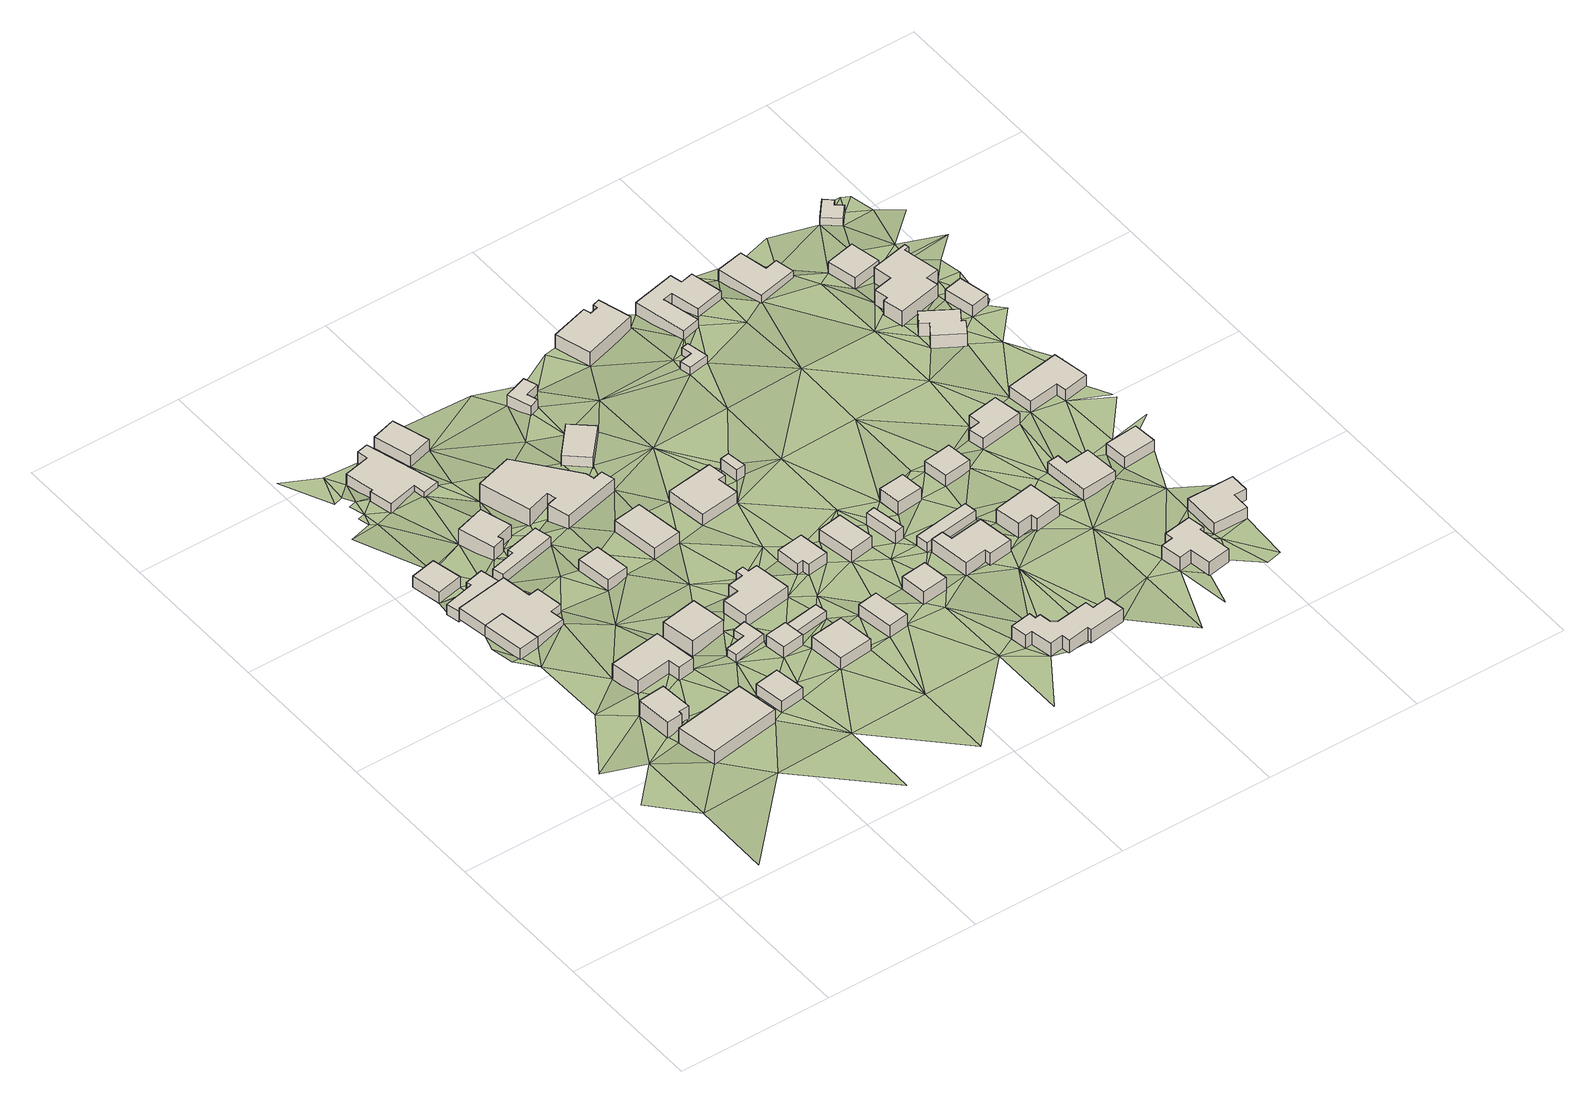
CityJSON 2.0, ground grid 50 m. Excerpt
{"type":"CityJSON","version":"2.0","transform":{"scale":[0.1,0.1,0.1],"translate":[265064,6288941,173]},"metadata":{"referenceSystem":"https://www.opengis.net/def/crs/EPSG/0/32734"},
"CityObjects":{
"building1":{"type":"Building","attributes":{"address":"28 Enon Street Mamre 7347 Cape Town","building":"house","building:levels":"1","building_height":4.1,"roof_height":184.36,"ground_height":180.26,"plus_code":"4FRWFFPC+W94"},"geometry":[{"type":"Solid","lod":"1","boundaries":[[[[0,1,2,3]],[[1,4,5,2]],[[4,6,7,5]],[[6,8,9,7]],[[8,10,11,9]],[[10,0,3,11]],[[3,2,5,7,9,11]],[[10,8,6,4,1,0]]]]}]},
"building2":{"type":"Building","attributes":{"building":"garage","building:levels":"1","building_height":4.1,"roof_height":181.24,"ground_height":177.14,"plus_code":"4FRWFFQC+38M"},"geometry":[{"type":"Solid","lod":"1","boundaries":[[[[12,13,14,15]],[[13,16,17,14]],[[16,18,19,17]],[[18,12,15,19]],[[15,14,17,19]],[[18,16,13,12]]]]}]},
"building3":{"type":"Building","attributes":{"address":"26 Enon Street Mamre 7347 Cape Town","building":"house","building:levels":"1","building_height":4.1,"roof_height":184.62,"ground_height":180.52,"plus_code":"4FRWFFPC+RCV"},"geometry":[{"type":"Solid","lod":"1","boundaries":[[[[20,21,22,23]],[[21,24,25,22]],[[24,26,27,25]],[[26,20,23,27]],[[23,22,25,27]],[[26,24,21,20]]]]}]},
"building4":{"type":"Building","attributes":{"address":"35 Lord Caledon Street Mamre 7347 Cape Town","building":"house","building:levels":"1","building_height":4.1,"roof_height":180.15,"ground_height":176.05,"plus_code":"4FRWFFQC+58R"},"geometry":[{"type":"Solid","lod":"1","boundaries":[[[[28,29,30,31]],[[29,32,33,30]],[[32,34,35,33]],[[34,28,31,35]],[[31,30,33,35]],[[34,32,29,28]]]]}]},
"building5":{"type":"Building","attributes":{"address":"28 Goedverwacht Street Mamre 7347 Cape Town","building":"house","building:levels":"1","building_height":4.1,"roof_height":181.24,"ground_height":177.14,"plus_code":"4FRWFFQC+496"},"geometry":[{"type":"Solid","lod":"1","boundaries":[[[[16,36,37,17]],[[36,38,39,37]],[[38,40,41,39]],[[40,42,43,41]],[[42,44,45,43]],[[44,46,47,45]],[[46,48,49,47]],[[48,12,15,49]],[[12,18,19,15]],[[18,16,17,19]],[[17,37,39,41,43,45,47,49,15,19]],[[18,12,48,46,44,42,40,38,36,16]]]]}]},
"building6":{"type":"Building","attributes":{"building":"cabin","building:levels":"1","building_height":2.8,"roof_height":179.94,"ground_height":177.14,"plus_code":"4FRWFFQC+588"},"geometry":[{"type":"Solid","lod":"1","boundaries":[[[[50,51,52,53]],[[51,54,55,52]],[[54,56,57,55]],[[56,58,59,57]],[[58,60,61,59]],[[60,50,53,61]],[[53,52,55,57,59,61]],[[60,58,56,54,51,50]]]]}]},
"building7":{"type":"Building","attributes":{"address":"37 Goedverwacht Street Mamre 7347 Cape Town","building":"house","building:levels":"1","building_height":4.1,"roof_height":184.36,"ground_height":180.26,"plus_code":"4FRWFFPC+XC6"},"geometry":[{"type":"Solid","lod":"1","boundaries":[[[[62,63,64,65]],[[63,66,67,64]],[[66,68,69,67]],[[68,70,71,69]],[[70,72,73,71]],[[72,62,65,73]],[[65,64,67,69,71,73]],[[72,70,68,66,63,62]]]]}]},
"building8":{"type":"Building","attributes":{"address":"24 Enon Street Mamre 7347 Cape Town","building":"house","building:levels":"1","building_height":4.1,"roof_height":185.84,"ground_height":181.74,"plus_code":"4FRWFFPC+RFX"},"geometry":[{"type":"Solid","lod":"1","boundaries":[[[[74,75,76,77]],[[75,78,79,76]],[[78,80,81,79]],[[80,74,77,81]],[[77,76,79,81]],[[80,78,75,74]]]]}]},
"building9":{"type":"Building","attributes":{"building":"cabin","building:levels":"1","building_height":2.8,"roof_height":180.53,"ground_height":177.73,"plus_code":"4FRWFFQC+5CG"},"geometry":[{"type":"Solid","lod":"1","boundaries":[[[[82,83,84,85]],[[83,86,87,84]],[[86,88,89,87]],[[88,90,91,89]],[[90,92,93,91]],[[92,82,85,93]],[[85,84,87,89,91,93]],[[92,90,88,86,83,82]]]]}]},
"building10":{"type":"Building","attributes":{"address":"33 Lord Caledon Street Mamre 7347 Cape Town","building":"house","building:levels":"1","building_height":4.1,"roof_height":181.83,"ground_height":177.73,"plus_code":"4FRWFFQC+6CC"},"geometry":[{"type":"Solid","lod":"1","boundaries":[[[[94,95,96,97]],[[95,98,99,96]],[[98,100,101,99]],[[100,102,103,101]],[[102,104,105,103]],[[104,94,97,105]],[[97,96,99,101,103,105]],[[104,102,100,98,95,94]]]]}]},
"building11":{"type":"Building","attributes":{"address":"35 Goedverwacht Street Mamre 7347 Cape Town","building":"house","building:levels":"1","building_height":4.1,"roof_height":185.6,"ground_height":181.5,"plus_code":"4FRWFFPC+XFG"},"geometry":[{"type":"Solid","lod":"1","boundaries":[[[[106,107,108,109]],[[107,110,111,108]],[[110,112,113,111]],[[112,106,109,113]],[[109,108,111,113]],[[112,110,107,106]]]]}]},
"building12":{"type":"Building","attributes":{"building":"cabin","building:levels":"1","building_height":2.8,"roof_height":184.3,"ground_height":181.5,"plus_code":"4FRWFFPC+WGF"},"geometry":[{"type":"Solid","lod":"1","boundaries":[[[[114,115,116,117]],[[115,118,119,116]],[[118,120,121,119]],[[120,122,123,121]],[[122,124,125,123]],[[124,114,117,125]],[[117,116,119,121,123,125]],[[124,122,120,118,115,114]]]]}]},
"building13":{"type":"Building","attributes":{"address":"26 Lord Caledon Street Mamre 7347 Cape Town","building":"house","building:levels":"1","building_height":4.1,"roof_height":177.83,"ground_height":173.73,"plus_code":"4FRWFFQC+997"},"geometry":[{"type":"Solid","lod":"1","boundaries":[[[[126,127,128,129]],[[127,130,131,128]],[[130,132,133,131]],[[132,134,135,133]],[[134,136,137,135]],[[136,138,139,137]],[[138,140,141,139]],[[140,142,143,141]],[[142,144,145,143]],[[144,126,129,145]],[[129,128,131,133,135,137,139,141,143,145]],[[144,142,140,138,136,134,132,130,127,126]]]]}]},
"building14":{"type":"Building","attributes":{"address":"26 Goedverwacht Street Mamre 7347 Cape Town","building":"house","building:levels":"1","building_height":4.1,"roof_height":183,"ground_height":178.9,"plus_code":"4FRWFFQC+4F3"},"geometry":[{"type":"Solid","lod":"1","boundaries":[[[[146,147,148,149]],[[147,150,151,148]],[[150,152,153,151]],[[152,146,149,153]],[[149,148,151,153]],[[152,150,147,146]]]]}]},
"building15":{"type":"Building","attributes":{"building":"garage","building:levels":"1","building_height":4.1,"roof_height":185.6,"ground_height":181.5,"plus_code":"4FRWFFPC+WH2"},"geometry":[{"type":"Solid","lod":"1","boundaries":[[[[154,155,156,157]],[[155,158,159,156]],[[158,160,161,159]],[[160,162,163,161]],[[162,154,157,163]],[[157,156,159,161,163]],[[162,160,158,155,154]]]]}]},
"building16":{"type":"Building","attributes":{"address":"24 Lord Caledon Street Mamre 7347 Cape Town","building":"house","building:levels":"1","building_height":4.1,"roof_height":179.38,"ground_height":175.28,"plus_code":"4FRWFFQC+9CP"},"geometry":[{"type":"Solid","lod":"1","boundaries":[[[[164,165,166,167]],[[165,168,169,166]],[[168,170,171,169]],[[170,164,167,171]],[[167,166,169,171]],[[170,168,165,164]]]]}]},
"building17":{"type":"Building","attributes":{"address":"22 Enon Street Mamre 7347 Cape Town","building":"house","building:levels":"1","building_height":4.1,"roof_height":186.06,"ground_height":181.96,"plus_code":"4FRWFFPC+VJ6"},"geometry":[{"type":"Solid","lod":"1","boundaries":[[[[172,173,174,175]],[[173,176,177,174]],[[176,178,179,177]],[[178,172,175,179]],[[175,174,177,179]],[[178,176,173,172]]]]}]},
"building18":{"type":"Building","attributes":{"address":"33 Goedverwacht Street Mamre 7347 Cape Town","building":"house","building:levels":"1","building_height":4.1,"roof_height":185.6,"ground_height":181.5,"plus_code":"4FRWFFPC+XH7"},"geometry":[{"type":"Solid","lod":"1","boundaries":[[[[180,181,182,183]],[[181,184,185,182]],[[184,186,187,185]],[[186,188,189,187]],[[188,190,191,189]],[[190,192,193,191]],[[192,194,195,193]],[[194,196,197,195]],[[196,198,199,197]],[[198,180,183,199]],[[183,182,185,187,189,191,193,195,197,199]],[[198,196,194,192,190,188,186,184,181,180]]]]}]},
"building19":{"type":"Building","attributes":{"building":"cabin","building:levels":"1","building_height":2.8,"roof_height":184.52,"ground_height":181.72,"plus_code":"4FRWFFPC+WH9"},"geometry":[{"type":"Solid","lod":"1","boundaries":[[[[162,200,201,202]],[[200,203,204,201]],[[203,154,205,204]],[[154,162,202,205]],[[202,201,204,205]],[[154,203,200,162]]]]}]},
"building20":{"type":"Building","attributes":{"address":"31 Lord Caledon Street Mamre 7347 Cape Town","building":"house","building:levels":"1","building_height":4.1,"roof_height":183.29,"ground_height":179.19,"plus_code":"4FRWFFQC+6FW"},"geometry":[{"type":"Solid","lod":"1","boundaries":[[[[206,207,208,209]],[[207,210,211,208]],[[210,212,213,211]],[[212,214,215,213]],[[214,216,217,215]],[[216,218,219,217]],[[218,220,221,219]],[[220,222,223,221]],[[222,224,225,223]],[[224,226,227,225]],[[226,206,209,227]],[[209,208,211,213,215,217,219,221,223,225,227]],[[226,224,222,220,218,216,214,212,210,207,206]]]]}]},
"building21":{"type":"Building","attributes":{"address":"24 Goedverwacht Street Mamre 7347 Cape Town","building":"house","building:levels":"1","building_height":4.1,"roof_height":184.48,"ground_height":180.38,"plus_code":"4FRWFFQC+4G9"},"geometry":[{"type":"Solid","lod":"1","boundaries":[[[[228,229,230,231]],[[229,232,233,230]],[[232,234,235,233]],[[234,228,231,235]],[[231,230,233,235]],[[234,232,229,228]]]]}]},
"building22":{"type":"Building","attributes":{"address":"21 Enon Street Mamre 7347 Cape Town","building":"house","building:levels":"1","building_height":4.1,"roof_height":186.06,"ground_height":181.96,"plus_code":"4FRWFFPC+VMF"},"geometry":[{"type":"Solid","lod":"1","boundaries":[[[[236,237,238,239]],[[237,240,241,238]],[[240,242,243,241]],[[242,236,239,243]],[[239,238,241,243]],[[242,240,237,236]]]]}]},
"building23":{"type":"Building","attributes":{"address":"31 Goedverwacht Street Mamre 7347 Cape Town","building":"house","building:levels":"1","building_height":4.1,"roof_height":185.36,"ground_height":181.26,"plus_code":"4FRWFFPC+XMR"},"geometry":[{"type":"Solid","lod":"1","boundaries":[[[[244,245,246,247]],[[245,248,249,246]],[[248,250,251,249]],[[250,252,253,251]],[[252,254,255,253]],[[254,244,247,255]],[[247,246,249,251,253,255]],[[254,252,250,248,245,244]]]]}]},
"building24":{"type":"Building","attributes":{"address":"29 Lord Caledon Street Mamre 7347 Cape Town","building":"house","building:levels":"1","building_height":4.1,"roof_height":182.07,"ground_height":177.97,"plus_code":"4FRWFFQC+7H8"},"geometry":[{"type":"Solid","lod":"1","boundaries":[[[[256,257,258,259]],[[257,260,261,258]],[[260,262,263,261]],[[262,256,259,263]],[[259,258,261,263]],[[262,260,257,256]]]]}]},
"building25":{"type":"Building","attributes":{"address":"22 Goedverwacht Street Mamre 7347 Cape Town","building":"house","building:levels":"1","building_height":4.1,"roof_height":184.93,"ground_height":180.83,"plus_code":"4FRWFFQC+4J8"},"geometry":[{"type":"Solid","lod":"1","boundaries":[[[[264,265,266,267]],[[265,268,269,266]],[[268,270,271,269]],[[270,272,273,271]],[[272,274,275,273]],[[274,264,267,275]],[[267,266,269,271,273,275]],[[274,272,270,268,265,264]]]]}]},
"building26":{"type":"Building","attributes":{"address":"27 Lord Caledon Street Mamre 7347 Cape Town","building":"house","building:levels":"1","building_height":4.1,"roof_height":180.74,"ground_height":176.64,"plus_code":"4FRWFFQC+9H4"},"geometry":[{"type":"Solid","lod":"1","boundaries":[[[[276,277,278,279]],[[277,280,281,278]],[[280,282,283,281]],[[282,284,285,283]],[[284,286,287,285]],[[286,276,279,287]],[[279,278,281,283,285,287]],[[286,284,282,280,277,276]]]]}]},
"building27":{"type":"Building","attributes":{"address":"20 Enon Street Mamre 7347 Cape Town","building":"house","building:levels":"1","building_height":4.1,"roof_height":186.3,"ground_height":182.2,"plus_code":"4FRWFFPC+VPQ"},"geometry":[{"type":"Solid","lod":"1","boundaries":[[[[288,289,290,291]],[[289,292,293,290]],[[292,294,295,293]],[[294,288,291,295]],[[291,290,293,295]],[[294,292,289,288]]]]}]},
"building28":{"type":"Building","attributes":{"address":"29 Goedverwacht Street Mamre 7347 Cape Town","building":"house","building:levels":"1","building_height":4.1,"roof_height":185.91,"ground_height":181.81,"plus_code":"4FRWFFPC+XPM"},"geometry":[{"type":"Solid","lod":"1","boundaries":[[[[296,297,298,299]],[[297,300,301,298]],[[300,302,303,301]],[[302,296,299,303]],[[299,298,301,303]],[[302,300,297,296]]]]}]},
"building29":{"type":"Building","attributes":{"address":"Goedverwacht Street Mamre 7347 Cape Town","building":"garage","building:levels":"1","building_height":4.1,"roof_height":184.93,"ground_height":180.83,"plus_code":"4FRWFFQC+4MQ"},"geometry":[{"type":"Solid","lod":"1","boundaries":[[[[304,305,306,307]],[[305,308,309,306]],[[308,310,311,309]],[[310,304,307,311]],[[307,306,309,311]],[[310,308,305,304]]]]}]},
"building30":{"type":"Building","attributes":{"address":"15 Enon Street Mamre 7347 Cape Town","building":"house","building:levels":"1","building_height":4.1,"roof_height":187.52,"ground_height":183.42,"plus_code":"4FRWFFPC+PRW"},"geometry":[{"type":"Solid","lod":"1","boundaries":[[[[312,313,314,315]],[[313,316,317,314]],[[316,318,319,317]],[[318,320,321,319]],[[320,322,323,321]],[[322,324,325,323]],[[324,326,327,325]],[[326,328,329,327]],[[328,330,331,329]],[[330,332,333,331]],[[332,334,335,333]],[[334,336,337,335]],[[336,338,339,337]],[[338,340,341,339]],[[340,342,343,341]],[[342,344,345,343]],[[344,312,315,345]],[[315,314,317,319,321,323,325,327,329,331,333,335,337,339,341,343,345]],[[344,342,340,338,336,334,332,330,328,326,324,322,320,318,316,313,312]]]]}]},
"building31":{"type":"Building","attributes":{"building":"garage","building:levels":"1","building_height":4.1,"roof_height":185.91,"ground_height":181.81,"plus_code":"4FRWFFPC+XQF"},"geometry":[{"type":"Solid","lod":"1","boundaries":[[[[346,347,348,349]],[[347,350,351,348]],[[350,352,353,351]],[[352,346,349,353]],[[349,348,351,353]],[[352,350,347,346]]]]}]},
"building32":{"type":"Building","attributes":{"address":"19 Enon Street Mamre 7347 Cape Town","building":"house","building:levels":"1","building_height":4.1,"roof_height":186.73,"ground_height":182.63,"plus_code":"4FRWFFPC+VRW"},"geometry":[{"type":"Solid","lod":"1","boundaries":[[[[354,355,356,357]],[[355,358,359,356]],[[358,360,361,359]],[[360,362,363,361]],[[362,364,365,363]],[[364,366,367,365]],[[366,368,369,367]],[[368,354,357,369]],[[357,356,359,361,363,365,367,369]],[[368,366,364,362,360,358,355,354]]]]}]},
"building33":{"type":"Building","attributes":{"building":"cabin","building:levels":"1","building_height":2.8,"roof_height":185.43,"ground_height":182.63,"plus_code":"4FRWFFPC+WRP"},"geometry":[{"type":"Solid","lod":"1","boundaries":[[[[370,371,372,373]],[[371,374,375,372]],[[374,376,377,375]],[[376,370,373,377]],[[373,372,375,377]],[[376,374,371,370]]]]}]},
"building34":{"type":"Building","attributes":{"address":"27 Goedverwacht Street Mamre 7347 Cape Town","building":"house","building:levels":"1","building_height":4.1,"roof_height":186.24,"ground_height":182.14,"plus_code":"4FRWFFQC+2R3"},"geometry":[{"type":"Solid","lod":"1","boundaries":[[[[378,379,380,381]],[[379,382,383,380]],[[382,384,385,383]],[[384,378,381,385]],[[381,380,383,385]],[[384,382,379,378]]]]}]},
"building35":{"type":"Building","attributes":{"address":"25 Lord Caledon Street Mamre 7347 Cape Town","building":"house","building:levels":"1","building_height":4.1,"roof_height":183.25,"ground_height":179.15,"plus_code":"4FRWFFQC+9PM"},"geometry":[{"type":"Solid","lod":"1","boundaries":[[[[386,387,388,389]],[[387,390,391,388]],[[390,392,393,391]],[[392,394,395,393]],[[394,396,397,395]],[[396,398,399,397]],[[398,400,401,399]],[[400,386,389,401]],[[389,388,391,393,395,397,399,401]],[[400,398,396,394,392,390,387,386]]]]}]},
"building36":{"type":"Building","attributes":{"address":"Mamre 7347 Cape Town","building":"cabin","building:levels":"1","building_height":2.8,"roof_height":183.8,"ground_height":181,"plus_code":"4FRWFFQC+7QM"},"geometry":[{"type":"Solid","lod":"1","boundaries":[[[[402,403,404,405]],[[403,406,407,404]],[[406,408,409,407]],[[408,410,411,409]],[[410,412,413,411]],[[412,402,405,413]],[[405,404,407,409,411,413]],[[412,410,408,406,403,402]]]]}]},
"building37":{"type":"Building","attributes":{"address":"18 Enon Street Mamre 7347 Cape Town","building":"house","building:levels":"1","building_height":4.1,"roof_height":187.87,"ground_height":183.77,"plus_code":"4FRWFFPC+VWV"},"geometry":[{"type":"Solid","lod":"1","boundaries":[[[[414,415,416,417]],[[415,418,419,416]],[[418,420,421,419]],[[420,422,423,421]],[[422,424,425,423]],[[424,414,417,425]],[[417,416,419,421,423,425]],[[424,422,420,418,415,414]]]]}]},
"building38":{"type":"Building","attributes":{"address":"25 Goedverwacht Street Mamre 7347 Cape Town","building":"house","building:levels":"1","building_height":4.1,"roof_height":186.24,"ground_height":182.14,"plus_code":"4FRWFFQC+2V5"},"geometry":[{"type":"Solid","lod":"1","boundaries":[[[[426,427,428,429]],[[427,430,431,428]],[[430,432,433,431]],[[432,426,429,433]],[[429,428,431,433]],[[432,430,427,426]]]]}]},
"building39":{"type":"Building","attributes":{"address":"23 Lord Caledon Street Mamre 7347 Cape Town","building":"house","building:levels":"1","building_height":4.1,"roof_height":183.72,"ground_height":179.62,"plus_code":"4FRWFFQC+9R5"},"geometry":[{"type":"Solid","lod":"1","boundaries":[[[[434,435,436,437]],[[435,438,439,436]],[[438,440,441,439]],[[440,442,443,441]],[[442,444,445,443]],[[444,446,447,445]],[[446,448,449,447]],[[448,450,451,449]],[[450,452,453,451]],[[452,434,437,453]],[[437,436,439,441,443,445,447,449,451,453]],[[452,450,448,446,444,442,440,438,435,434]]]]}]},
"building40":{"type":"Building","attributes":{"address":"13 Enon Street Mamre 7347 Cape Town","building":"house","building:levels":"1","building_height":4.1,"roof_height":189.33,"ground_height":185.23,"plus_code":"4FRWFFPF+Q23"},"geometry":[{"type":"Solid","lod":"1","boundaries":[[[[454,455,456,457]],[[455,458,459,456]],[[458,460,461,459]],[[460,462,463,461]],[[462,464,465,463]],[[464,466,467,465]],[[466,468,469,467]],[[468,470,471,469]],[[470,472,473,471]],[[472,454,457,473]],[[457,456,459,461,463,465,467,469,471,473]],[[472,470,468,466,464,462,460,458,455,454]]]]}]},
"building41":{"type":"Building","attributes":{"address":"17 Enon Street Mamre 7347 Cape Town","building":"house","building:levels":"1","building_height":4.1,"roof_height":187.87,"ground_height":183.77,"plus_code":"4FRWFFPF+W22"},"geometry":[{"type":"Solid","lod":"1","boundaries":[[[[474,475,476,477]],[[475,478,479,476]],[[478,480,481,479]],[[480,482,483,481]],[[482,484,485,483]],[[484,474,477,485]],[[477,476,479,481,483,485]],[[484,482,480,478,475,474]]]]}]},
"building42":{"type":"Building","attributes":{"address":"23 Goedverwacht Street Mamre 7347 Cape Town","building":"house","building:levels":"1","building_height":4.1,"roof_height":187.26,"ground_height":183.16,"plus_code":"4FRWFFQC+2XG"},"geometry":[{"type":"Solid","lod":"1","boundaries":[[[[486,487,488,489]],[[487,490,491,488]],[[490,492,493,491]],[[492,494,495,493]],[[494,496,497,495]],[[496,486,489,497]],[[489,488,491,493,495,497]],[[496,494,492,490,487,486]]]]}]},
"building43":{"type":"Building","attributes":{"address":"11 Enon Street Mamre 7347 Cape Town","building":"house","building:levels":"1","building_height":4.1,"roof_height":189.33,"ground_height":185.23,"plus_code":"4FRWFFPF+Q3X"},"geometry":[{"type":"Solid","lod":"1","boundaries":[[[[498,499,500,501]],[[499,502,503,500]],[[502,504,505,503]],[[504,506,507,505]],[[506,508,509,507]],[[508,498,501,509]],[[501,500,503,505,507,509]],[[508,506,504,502,499,498]]]]}]},
"building44":{"type":"Building","attributes":{"address":"3 Adam Pick Lane Mamre 7347 Cape Town","building":"house","building:levels":"1","building_height":4.1,"roof_height":183.72,"ground_height":179.62,"plus_code":"4FRWFFQC+8WV"},"geometry":[{"type":"Solid","lod":"1","boundaries":[[[[510,511,512,513]],[[511,514,515,512]],[[514,516,517,515]],[[516,518,519,517]],[[518,520,521,519]],[[520,510,513,521]],[[513,512,515,517,519,521]],[[520,518,516,514,511,510]]]]}]},
"building45":{"type":"Building","attributes":{"address":"16 Enon Street Mamre 7347 Cape Town","building":"house","building:levels":"1","building_height":4.1,"roof_height":188.89,"ground_height":184.79,"plus_code":"4FRWFFPF+W33"},"geometry":[{"type":"Solid","lod":"1","boundaries":[[[[522,523,524,525]],[[523,526,527,524]],[[526,528,529,527]],[[528,522,525,529]],[[525,524,527,529]],[[528,526,523,522]]]]}]},
"building46":{"type":"Building","attributes":{"address":"21 Goedverwacht Street Mamre 7347 Cape Town","building":"house","building:levels":"1","building_height":4.1,"roof_height":188.19,"ground_height":184.09,"plus_code":"4FRWFFQF+23M"},"geometry":[{"type":"Solid","lod":"1","boundaries":[[[[530,531,532,533]],[[531,534,535,532]],[[534,536,537,535]],[[536,538,539,537]],[[538,540,541,539]],[[540,530,533,541]],[[533,532,535,537,539,541]],[[540,538,536,534,531,530]]]]}]},
"building47":{"type":"Building","attributes":{"address":"1 Goedverwacht Street Mamre 7347 Cape Town","building":"house","building:levels":"1","building_height":4.1,"roof_height":187.65,"ground_height":183.55,"plus_code":"4FRWFFQF+524"},"geometry":[{"type":"Solid","lod":"1","boundaries":[[[[542,543,544,545]],[[543,546,547,544]],[[546,548,549,547]],[[548,550,551,549]],[[550,552,553,551]],[[552,554,555,553]],[[554,556,557,555]],[[556,542,545,557]],[[545,544,547,549,551,553,555,557]],[[556,554,552,550,548,546,543,542]]]]}]},
"building48":{"type":"Building","attributes":{"address":"2 Adam Pick Lane Mamre 7347 Cape Town","building":"house","building:levels":"1","building_height":4.1,"roof_height":186.11,"ground_height":182.01,"plus_code":"4FRWFFQF+72V"},"geometry":[{"type":"Solid","lod":"1","boundaries":[[[[558,559,560,561]],[[559,562,563,560]],[[562,564,565,563]],[[564,558,561,565]],[[561,560,563,565]],[[564,562,559,558]]]]}]},
"building49":{"type":"Building","attributes":{"address":"1 Adam Pick Lane Mamre 7347 Cape Town","building":"house","building:levels":"1","building_height":4.1,"roof_height":187.65,"ground_height":183.55,"plus_code":"4FRWFFQF+62Q"},"geometry":[{"type":"Solid","lod":"1","boundaries":[[[[566,567,568,569]],[[567,570,571,568]],[[570,572,573,571]],[[572,574,575,573]],[[574,576,577,575]],[[576,578,579,577]],[[578,580,581,579]],[[580,582,583,581]],[[582,584,585,583]],[[584,586,587,585]],[[586,588,589,587]],[[588,566,569,589]],[[569,568,571,573,575,577,579,581,583,585,587,589]],[[588,586,584,582,580,578,576,574,572,570,567,566]]]]}]},
"building50":{"type":"Building","attributes":{"address":"1 Goedverwacht Street Mamre 7347 Cape Town","building":"garage","building:levels":"1","building_height":4.1,"roof_height":187.65,"ground_height":183.55,"plus_code":"4FRWFFQF+53P"},"geometry":[{"type":"Solid","lod":"1","boundaries":[[[[590,591,592,593]],[[591,594,595,592]],[[594,596,597,595]],[[596,590,593,597]],[[593,592,595,597]],[[596,594,591,590]]]]}]},
"building51":{"type":"Building","attributes":{"address":"Mamre 7347 Cape Town","building":"cabin","building:levels":"1","building_height":2.8,"roof_height":184.68,"ground_height":181.88,"plus_code":"4FRWFFQF+936"},"geometry":[{"type":"Solid","lod":"1","boundaries":[[[[598,599,600,601]],[[599,602,603,600]],[[602,604,605,603]],[[604,606,607,605]],[[606,608,609,607]],[[608,598,601,609]],[[601,600,603,605,607,609]],[[608,606,604,602,599,598]]]]}]},
"terrain1":{"type":"TINRelief","geometry":[{"type":"CompositeSurface","lod":"1","boundaries":[[[610,611,612]],[[613,614,610]],[[611,610,615]],[[10,616,611]],[[10,617,616]],[[610,614,615]],[[20,611,615]],[[618,611,20]],[[618,10,611]],[[619,620,621]],[[621,620,622]],[[20,623,618]],[[617,10,624]],[[621,12,619]],[[617,72,622]],[[623,20,625]],[[622,626,621]],[[617,624,72]],[[623,625,627]],[[624,10,628]],[[614,629,615]],[[28,630,631]],[[626,622,632]],[[632,622,72]],[[625,20,633]],[[628,634,624]],[[625,635,628]],[[631,56,28]],[[29,28,56]],[[636,34,32]],[[637,624,634]],[[638,48,46]],[[634,628,635]],[[633,635,625]],[[56,54,29]],[[72,639,632]],[[32,29,54]],[[614,640,629]],[[614,641,640]],[[642,636,643]],[[637,634,635]],[[644,645,632]],[[646,642,643]],[[72,647,639]],[[636,32,94]],[[635,633,648]],[[44,649,46]],[[54,638,92]],[[638,46,82]],[[644,632,639]],[[94,32,54]],[[82,92,638]],[[633,629,80]],[[46,649,82]],[[650,646,651]],[[74,80,629]],[[636,94,643]],[[651,646,643]],[[74,629,640]],[[92,652,54]],[[653,654,655]],[[656,657,651]],[[651,643,658]],[[647,648,659]],[[648,633,114]],[[660,649,644]],[[114,633,80]],[[660,82,649]],[[94,54,652]],[[639,647,106]],[[654,653,661]],[[656,651,662]],[[658,643,94]],[[75,74,640]],[[659,106,647]],[[652,92,663]],[[662,651,658]],[[644,639,146]],[[659,648,124]],[[132,661,656]],[[662,664,656]],[[124,648,114]],[[114,80,78]],[[654,661,132]],[[656,664,132]],[[146,660,644]],[[665,652,663]],[[666,652,665]],[[106,667,639]],[[94,668,658]],[[82,660,669]],[[78,75,670]],[[124,671,659]],[[132,127,654]],[[639,672,146]],[[666,673,674]],[[114,78,675]],[[640,676,75]],[[668,94,677]],[[152,660,146]],[[658,668,678]],[[666,665,679]],[[78,670,675]],[[124,122,120]],[[671,124,120]],[[670,75,676]],[[127,132,130]],[[660,152,669]],[[666,679,673]],[[675,155,114]],[[639,667,680]],[[115,114,155]],[[681,677,673]],[[672,639,680]],[[120,118,671]],[[668,677,207]],[[673,682,681]],[[207,677,681]],[[683,640,684]],[[178,675,670]],[[669,152,685]],[[676,640,683]],[[671,686,667]],[[673,679,682]],[[668,207,687]],[[671,118,688]],[[178,670,676]],[[688,686,671]],[[207,681,682]],[[688,118,115]],[[115,155,154]],[[689,687,164]],[[690,679,669]],[[207,691,687]],[[688,115,154]],[[669,685,690]],[[675,178,692]],[[164,170,689]],[[164,687,691]],[[679,693,682]],[[686,190,667]],[[228,685,672]],[[667,190,680]],[[690,693,679]],[[228,672,680]],[[164,691,165]],[[694,682,693]],[[190,686,695]],[[234,690,685]],[[696,691,207]],[[234,685,228]],[[697,688,154]],[[676,683,698]],[[178,699,692]],[[699,162,692]],[[700,694,693]],[[680,190,186]],[[691,696,165]],[[228,680,229]],[[186,190,188]],[[680,186,701]],[[178,702,699]],[[703,697,154]],[[229,680,701]],[[704,683,684]],[[690,234,705]],[[683,706,698]],[[702,698,707]],[[706,707,698]],[[701,708,709]],[[710,165,696]],[[702,707,711]],[[699,702,711]],[[712,703,699]],[[168,165,713]],[[714,706,683]],[[705,234,232]],[[703,712,697]],[[711,707,706]],[[711,712,699]],[[696,715,716]],[[717,709,697]],[[229,701,718]],[[701,709,718]],[[696,716,710]],[[272,232,229]],[[719,697,712]],[[714,683,704]],[[715,720,721]],[[697,719,717]],[[717,244,709]],[[712,711,242]],[[272,229,274]],[[229,718,274]],[[705,232,272]],[[276,165,710]],[[709,244,718]],[[715,722,716]],[[715,721,722]],[[165,276,713]],[[719,723,717]],[[724,719,712]],[[710,716,262]],[[712,242,725]],[[718,244,254]],[[726,242,714]],[[721,705,727]],[[724,712,725]],[[274,718,264]],[[704,728,318]],[[727,705,272]],[[704,729,714]],[[722,721,727]],[[710,262,730]],[[710,730,276]],[[714,729,726]],[[294,242,726]],[[254,264,718]],[[725,242,294]],[[312,704,313]],[[729,704,312]],[[704,318,313]],[[254,724,296]],[[730,262,731]],[[725,296,724]],[[727,732,722]],[[276,733,713]],[[272,270,727]],[[318,316,313]],[[726,729,734]],[[294,735,725]],[[264,268,265]],[[736,729,312]],[[282,731,737]],[[738,731,262]],[[262,732,738]],[[739,740,318]],[[741,264,254]],[[741,254,296]],[[264,304,268]],[[294,292,735]],[[735,742,725]],[[270,268,310]],[[732,727,738]],[[310,727,270]],[[264,743,304]],[[737,731,738]],[[744,734,729]],[[310,268,304]],[[736,744,729]],[[745,746,736]],[[741,296,302]],[[308,727,310]],[[746,747,748]],[[292,734,744]],[[749,742,735]],[[750,739,751]],[[292,371,735]],[[733,737,752]],[[302,742,346]],[[753,743,264]],[[748,754,746]],[[346,742,749]],[[735,370,749]],[[753,264,741]],[[292,744,368]],[[370,735,371]],[[346,741,302]],[[371,292,368]],[[746,755,736]],[[400,737,738]],[[308,743,753]],[[749,370,756]],[[736,755,744]],[[308,757,727]],[[741,346,352]],[[748,758,754]],[[737,400,752]],[[755,746,754]],[[727,402,738]],[[759,371,368]],[[741,352,384]],[[744,760,761]],[[352,756,378]],[[744,755,760]],[[741,384,753]],[[758,755,754]],[[757,308,753]],[[384,352,378]],[[762,763,758]],[[752,400,398]],[[370,764,756]],[[727,757,402]],[[765,371,759]],[[763,755,758]],[[759,766,767]],[[756,768,378]],[[738,769,400]],[[760,755,770]],[[738,402,412]],[[764,768,756]],[[412,769,738]],[[765,759,767]],[[771,763,772]],[[773,770,755]],[[384,774,753]],[[767,770,775]],[[384,776,777]],[[763,778,755]],[[779,771,772]],[[414,765,767]],[[414,767,775]],[[769,780,400]],[[775,770,773]],[[757,753,781]],[[757,403,402]],[[776,768,432]],[[768,764,426]],[[777,774,384]],[[769,412,410]],[[773,755,778]],[[426,432,768]],[[432,777,776]],[[782,775,773]],[[408,769,410]],[[763,771,778]],[[764,765,783]],[[414,783,765]],[[784,769,408]],[[774,781,753]],[[426,764,785]],[[784,780,769]],[[403,757,781]],[[771,779,462]],[[408,406,784]],[[430,777,432]],[[786,780,442]],[[785,764,783]],[[442,780,784]],[[787,406,403]],[[777,430,774]],[[788,773,778]],[[784,406,787]],[[778,771,460]],[[771,462,460]],[[462,789,790]],[[778,791,788]],[[455,778,460]],[[792,787,403]],[[783,788,791]],[[785,783,793]],[[462,790,794]],[[403,781,792]],[[430,785,494]],[[487,774,430]],[[460,458,455]],[[787,795,448]],[[494,785,793]],[[783,791,793]],[[448,795,796]],[[492,430,494]],[[795,787,792]],[[430,492,487]],[[774,797,781]],[[482,793,791]],[[494,793,482]],[[798,791,778]],[[455,799,778]],[[774,487,797]],[[800,795,792]],[[490,487,492]],[[781,801,792]],[[802,803,804]],[[805,806,807]],[[496,494,482]],[[455,808,809]],[[798,778,799]],[[804,803,810]],[[802,811,803]],[[810,502,808]],[[482,480,496]],[[810,803,502]],[[800,792,801]],[[480,478,812]],[[455,809,799]],[[809,808,502]],[[813,801,781]],[[511,807,800]],[[813,781,797]],[[811,814,803]],[[807,511,815]],[[487,486,797]],[[800,801,511]],[[502,803,504]],[[534,480,812]],[[534,496,480]],[[812,798,528]],[[803,814,504]],[[522,798,799]],[[522,528,798]],[[816,815,511]],[[496,534,486]],[[486,531,797]],[[817,812,528]],[[534,531,486]],[[809,818,799]],[[522,799,523]],[[819,813,797]],[[538,534,812]],[[820,801,813]],[[538,812,817]],[[797,531,821]],[[822,801,820]],[[817,528,526]],[[819,797,821]],[[552,813,819]],[[823,816,824]],[[813,552,825]],[[813,825,826]],[[536,534,538]],[[813,827,820]],[[813,826,827]],[[554,552,819]],[[552,550,825]],[[816,823,828]],[[823,822,564]],[[822,820,564]],[[526,829,817]],[[826,830,827]],[[821,531,831]],[[558,820,827]],[[817,832,538]],[[820,558,564]],[[531,530,831]],[[558,827,580]],[[550,833,825]],[[834,580,827]],[[821,831,835]],[[540,538,836]],[[598,823,564]],[[837,835,838]],[[828,823,598]],[[838,596,550]],[[580,839,558]],[[835,831,590]],[[838,835,590]],[[833,550,596]],[[840,831,530]],[[838,590,596]],[[564,841,598]],[[590,831,842]],[[843,839,580]],[[596,844,833]],[[845,846,833]],[[845,833,844]],[[844,596,594]],[[847,841,839]],[[591,590,842]],[[594,845,844]],[[598,841,599]],[[847,839,843]],[[845,848,849]],[[599,841,847]],[[591,850,594]],[[591,851,850]],[[845,594,852]],[[594,850,853]],[[848,845,854]],[[852,594,853]],[[854,845,852]],[[843,848,855]],[[856,599,847]],[[604,602,606]],[[843,855,847]],[[856,602,599]],[[855,848,854]],[[857,608,606]],[[606,602,857]],[[602,858,857]],[[858,602,856]],[[847,859,856]]]}]}
},
"vertices":[
[237,563,56],[288,568,56],[288,568,114],[237,563,114],[288,579,56],[288,579,114],[323,582,56],[323,582,114],[314,688,56],[314,688,114],[227,680,56],[227,680,114],
[87,1203,41],[108,1069,41],[108,1069,82],[87,1203,82],[175,1079,41],[175,1079,82],[153,1214,41],[153,1214,82],
[247,525,60],[269,390,60],[269,390,116],[247,525,116],[503,428,60],[503,428,116],[480,563,60],[480,563,116],
[72,1393,31],[155,1410,31],[155,1410,72],[72,1393,72],[134,1506,31],[134,1506,72],[52,1489,31],[52,1489,72],
[273,1095,41],[273,1095,82],[266,1141,41],[266,1141,82],[304,1147,41],[304,1147,82],[290,1235,41],[290,1235,82],[257,1230,41],[257,1230,82],[242,1328,41],[242,1328,82],[71,1301,41],[71,1301,82],
[71,1301,31],[232,1337,31],[232,1337,69],[71,1301,69],[218,1398,31],[218,1398,69],[157,1384,31],[157,1384,69],[161,1368,31],[161,1368,69],[61,1345,31],[61,1345,69],
[270,745,56],[387,762,56],[387,762,114],[270,745,114],[393,722,56],[393,722,114],[447,730,56],[447,730,114],[427,869,56],[427,869,114],[256,844,56],[256,844,114],
[529,434,87],[609,446,87],[609,446,128],[529,434,128],[594,544,87],[594,544,128],[515,532,87],[515,532,128],
[253,1344,41],[448,1390,41],[448,1390,75],[253,1344,75],[435,1444,41],[435,1444,75],[322,1417,41],[322,1417,75],[326,1400,41],[326,1400,75],[244,1380,41],[244,1380,75],
[255,1553,31],[290,1436,31],[290,1436,88],[255,1553,88],[330,1448,31],[330,1448,88],[325,1464,31],[325,1464,88],[381,1481,31],[381,1481,88],[351,1582,31],[351,1582,88],
[460,886,68],[479,776,68],[479,776,126],[460,886,126],[597,795,68],[597,795,126],[578,906,68],[578,906,126],
[550,671,85],[660,695,85],[660,695,113],[550,671,113],[648,767,85],[648,767,113],[604,757,85],[604,757,113],[611,721,85],[611,721,113],[545,708,85],[545,708,113],
[280,2011,7],[243,2003,7],[243,2003,48],[280,2011,48],[250,1968,7],[250,1968,48],[166,1950,7],[166,1950,48],[186,1855,7],[186,1855,48],[176,1853,7],[176,1853,48],[192,1779,7],[192,1779,48],[287,1801,7],[287,1801,48],[293,1763,7],[293,1763,48],[348,1775,7],[348,1775,48],
[456,1135,59],[527,1145,59],[527,1145,100],[456,1135,100],[511,1259,59],[511,1259,100],[439,1249,59],[439,1249,100],
[728,687,85],[656,677,85],[656,677,126],[728,687,126],[665,609,85],[665,609,126],[737,619,85],[737,619,126],[733,647,85],[733,647,126],
[340,1889,23],[420,1913,23],[420,1913,64],[340,1889,64],[384,2033,23],[384,2033,64],[305,2010,23],[305,2010,64],
[762,477,87],[873,490,87],[873,490,131],[762,477,131],[858,607,87],[858,607,131],[748,593,87],[748,593,131],
[801,918,81],[770,914,81],[770,914,126],[801,918,126],[767,936,81],[767,936,126],[742,932,81],[742,932,126],[745,908,81],[745,908,126],[693,900,81],[693,900,126],[698,865,81],[698,865,126],[644,857,81],[644,857,126],[657,774,81],[657,774,126],[819,799,81],[819,799,126],
[852,666,85],[852,666,115],[733,647,115],[845,705,85],[845,705,115],[728,687,115],
[521,1689,35],[401,1654,35],[401,1654,103],[521,1689,103],[449,1489,35],[449,1489,103],[527,1512,35],[527,1512,103],[535,1484,35],[535,1484,103],[501,1475,35],[501,1475,103],[519,1404,35],[519,1404,103],[709,1451,35],[709,1451,103],[698,1494,35],[698,1494,103],[666,1486,35],[666,1486,103],[659,1514,35],[659,1514,103],
[624,1149,74],[717,1162,74],[717,1162,115],[624,1149,115],[695,1317,74],[695,1317,115],[602,1304,74],[602,1304,115],
[929,621,87],[946,502,87],[946,502,131],[929,621,131],[1013,512,87],[1013,512,131],[995,631,87],[995,631,131],
[886,935,83],[897,858,83],[897,858,124],[886,935,124],[916,861,83],[916,861,124],[919,839,83],[919,839,124],[987,848,83],[987,848,124],[973,947,83],[973,947,124],
[655,1623,50],[721,1564,50],[721,1564,91],[655,1623,91],[808,1660,50],[808,1660,91],[741,1719,50],[741,1719,91],
[938,1195,78],[928,1265,78],[928,1265,119],[938,1195,119],[952,1268,78],[952,1268,119],[943,1329,78],[943,1329,119],[791,1308,78],[791,1308,119],[809,1177,78],[809,1177,119],
[690,1920,36],[716,1844,36],[716,1844,77],[690,1920,77],[747,1855,36],[747,1855,77],[736,1888,36],[736,1888,77],[781,1904,36],[781,1904,77],[766,1946,36],[766,1946,77],
[1100,554,88],[1185,564,88],[1185,564,133],[1100,554,133],[1174,649,88],[1174,649,133],[1090,639,88],[1090,639,133],
[1023,931,84],[1043,811,84],[1043,811,129],[1023,931,129],[1123,825,84],[1123,825,129],[1103,944,84],[1103,944,129],
[990,1266,78],[1020,1270,78],[1020,1270,119],[990,1266,119],[1011,1334,78],[1011,1334,119],[982,1330,78],[982,1330,119],
[1206,291,97],[1214,236,97],[1214,236,145],[1206,291,145],[1236,240,97],[1236,240,145],[1249,170,97],[1249,170,145],[1294,178,97],[1294,178,145],[1298,151,97],[1298,151,145],[1370,162,97],[1370,162,145],[1372,148,97],[1372,148,145],[1493,166,97],[1493,166,145],[1483,227,97],[1483,227,145],[1430,219,97],[1430,219,145],[1426,247,97],[1426,247,145],[1320,231,97],[1320,231,145],[1302,244,97],[1302,244,145],[1296,282,97],[1296,282,145],[1278,279,97],[1278,279,145],[1275,302,97],[1275,302,145],
[1167,908,84],[1186,799,84],[1186,799,129],[1167,908,129],[1215,804,84],[1215,804,129],[1196,913,84],[1196,913,129],
[1262,576,88],[1335,587,88],[1335,587,137],[1262,576,137],[1337,568,88],[1337,568,137],[1415,579,88],[1415,579,137],[1398,695,88],[1398,695,137],[1289,680,88],[1289,680,137],[1283,715,88],[1283,715,137],[1243,710,88],[1243,710,137],
[1226,756,88],[1232,716,88],[1232,716,124],[1226,756,124],[1416,743,88],[1416,743,124],[1410,783,88],[1410,783,124],
[1261,889,84],[1345,898,84],[1345,898,132],[1261,889,132],[1337,972,84],[1337,972,132],[1253,963,84],[1253,963,132],
[1134,1952,51],[1103,2058,51],[1103,2058,102],[1134,1952,102],[1079,2051,51],[1079,2051,102],[1083,2036,51],[1083,2036,102],[1055,2028,51],[1055,2028,102],[1048,2052,51],[1048,2052,102],[925,2016,51],[925,2016,102],[959,1900,51],[959,1900,102],
[1139,1684,80],[1206,1697,80],[1206,1697,108],[1139,1684,108],[1192,1767,80],[1192,1767,108],[1168,1763,80],[1168,1763,108],[1175,1728,80],[1175,1728,108],[1132,1720,80],[1132,1720,108],
[1450,693,96],[1464,608,96],[1464,608,149],[1450,693,149],[1512,616,96],[1512,616,149],[1516,593,96],[1516,593,149],[1601,607,96],[1601,607,149],[1584,715,96],[1584,715,149],
[1429,898,91],[1519,910,91],[1519,910,132],[1429,898,132],[1509,992,91],[1509,992,132],[1418,980,91],[1418,980,132],
[1391,1883,62],[1368,1987,62],[1368,1987,107],[1391,1883,107],[1326,1978,62],[1326,1978,107],[1317,2016,62],[1317,2016,107],[1176,1985,62],[1176,1985,107],[1214,1815,62],[1214,1815,107],[1273,1828,62],[1273,1828,107],[1245,1949,62],[1245,1949,107],[1277,1956,62],[1277,1956,107],[1298,1863,62],[1298,1863,107],
[1845,340,113],[1754,326,113],[1754,326,163],[1845,340,163],[1759,300,113],[1759,300,163],[1718,293,113],[1718,293,163],[1730,224,113],[1730,224,163],[1771,231,113],[1771,231,163],[1781,160,113],[1781,160,163],[1858,173,113],[1858,173,163],[1841,283,113],[1841,283,163],[1854,285,113],[1854,285,163],
[1803,623,108],[1793,736,108],[1793,736,149],[1803,623,149],[1716,729,108],[1716,729,149],[1713,765,108],[1713,765,149],[1676,762,108],[1676,762,149],[1689,613,108],[1689,613,149],
[1718,1062,102],[1617,1045,102],[1617,1045,143],[1718,1062,143],[1623,1007,102],[1623,1007,143],[1583,1000,102],[1583,1000,143],[1593,947,102],[1593,947,143],[1734,971,102],[1734,971,143],
[2039,402,122],[1887,403,122],[1887,403,163],[2039,402,163],[1886,278,122],[1886,278,163],[1998,278,122],[1998,278,163],[1999,339,122],[1999,339,163],[2039,339,122],[2039,339,163],
[1526,1976,66],[1437,1958,66],[1437,1958,107],[1526,1976,107],[1469,1805,66],[1469,1805,107],[1599,1832,66],[1599,1832,107],[1586,1894,66],[1586,1894,107],[1545,1885,66],[1545,1885,107],
[1849,642,118],[1956,651,118],[1956,651,159],[1849,642,159],[1949,728,118],[1949,728,159],[1842,718,118],[1842,718,159],
[1946,1096,111],[1769,1067,111],[1769,1067,152],[1946,1096,152],[1781,983,111],[1781,983,152],[1880,997,111],[1880,997,152],[1886,964,111],[1886,964,152],[1967,979,111],[1967,979,152],
[1806,1311,99],[1835,1356,99],[1835,1356,147],[1806,1311,147],[1824,1363,99],[1824,1363,147],[1850,1403,99],[1850,1403,147],[1751,1465,99],[1751,1465,147],[1723,1422,99],[1723,1422,147],[1748,1406,99],[1748,1406,147],[1722,1364,99],[1722,1364,147],
[1702,1687,90],[1797,1707,90],[1797,1707,131],[1702,1687,131],[1777,1804,90],[1777,1804,131],[1682,1784,90],[1682,1784,131],
[1716,1488,90],[1859,1518,90],[1859,1518,147],[1716,1488,147],[1851,1558,90],[1851,1558,147],[1894,1566,90],[1894,1566,147],[1869,1685,90],[1869,1685,147],[1885,1688,90],[1885,1688,147],[1882,1702,90],[1882,1702,147],[1759,1677,90],[1759,1677,147],[1771,1616,90],[1771,1616,147],[1707,1603,90],[1707,1603,147],[1717,1558,90],[1717,1558,147],[1702,1555,90],[1702,1555,147],
[1884,1392,106],[1945,1405,106],[1945,1405,147],[1884,1392,147],[1924,1502,106],[1924,1502,147],[1863,1490,106],[1863,1490,147],
[1779,1954,89],[1827,1912,89],[1827,1912,117],[1779,1954,117],[1863,1953,89],[1863,1953,117],[1841,1972,89],[1841,1972,117],[1854,1987,89],[1854,1987,117],[1827,2010,89],[1827,2010,117],
[132,255,61],[132,505,60],[15,385,60],[132,0,59],[384,255,74],[269,390,75],[6,565,47],[132,755,56],[237,563,60],[71,1149,41],[81,1069,49],[108,1069,49],[132,1005,49],[288,568,75],[270,745,73],[323,582,75],[175,1079,49],[288,579,75],[314,688,73],[503,428,75],[61,1345,41],[161,1368,41],[273,1095,68],[480,563,75],[384,755,73],[393,722,73],[132,1510,31],[387,762,73],[232,1337,41],[384,1005,68],[635,255,84],[635,0,79],[40,1752,19],[132,1760,19],[304,1147,59],[266,1141,59],[113,1772,19],[427,869,73],[447,730,73],[290,1235,59],[103,1808,19],[126,1814,19],[290,1436,47],[93,1905,7],[132,2010,7],[17,2067,7],[138,1868,19],[112,1861,19],[192,1779,19],[479,776,73],[384,1260,59],[124,1914,7],[176,1853,19],[326,1400,47],[186,1855,19],[322,1417,47],[330,1448,47],[578,906,81],[293,1763,35],[448,1390,47],[635,505,87],[597,795,85],[527,1145,74],[381,1481,47],[325,1464,47],[665,609,87],[762,477,90],[351,1582,47],[287,1801,35],[435,1444,47],[635,1005,81],[384,1510,47],[449,1489,47],[886,255,91],[886,0,87],[511,1259,74],[644,857,85],[348,1775,35],[657,774,85],[280,2011,23],[519,1404,62],[384,1760,35],[737,619,87],[501,1475,47],[527,1512,62],[698,865,85],[521,1689,50],[819,799,87],[873,490,90],[852,666,87],[535,1484,62],[767,936,83],[858,607,90],[845,705,87],[1137,255,97],[709,1451,62],[946,502,90],[886,505,90],[770,914,83],[801,918,83],[635,1760,50],[929,621,90],[886,755,87],[635,2010,36],[1013,512,92],[659,1514,62],[655,1623,62],[897,858,87],[886,1005,83],[919,839,87],[666,1486,62],[698,1494,62],[721,1564,62],[916,861,87],[987,848,87],[1043,811,88],[1100,554,92],[886,1510,76],[1137,0,99],[1137,505,92],[716,1844,50],[747,1855,50],[808,1660,68],[766,1946,51],[1185,564,92],[1137,755,88],[1275,302,104],[781,1904,51],[886,1760,68],[1298,151,104],[1294,178,104],[1137,1005,84],[1123,825,88],[1020,1270,84],[1262,576,92],[1278,279,104],[1296,282,104],[1302,244,104],[1320,231,104],[1186,799,88],[1370,162,104],[1372,148,104],[886,2010,51],[1137,1260,84],[1388,255,104],[1388,505,100],[1215,804,88],[1137,1510,86],[1426,247,104],[1283,715,96],[1337,568,100],[1335,587,100],[1430,219,104],[1483,227,104],[1410,783,96],[1416,743,96],[1289,680,96],[1398,695,96],[1345,898,91],[1137,1760,80],[1415,579,100],[1639,255,113],[1493,166,104],[1516,593,111],[1388,1260,94],[1464,608,100],[1337,972,91],[1388,1005,91],[1639,505,111],[1639,0,116],[1134,1952,62],[1388,1510,98],[1512,616,100],[1584,715,108],[1214,1815,80],[1519,910,102],[1137,2010,61],[1273,1828,84],[1601,607,111],[1752,47,116],[1781,160,122],[1689,613,111],[1388,1760,84],[1639,755,108],[1771,231,122],[1298,1863,84],[1277,1956,66],[1639,1260,100],[1803,623,123],[1890,505,123],[1391,1883,84],[1469,1805,84],[1858,173,122],[1890,255,122],[1841,283,122],[1317,2016,66],[1326,1978,66],[1368,1987,66],[1845,340,122],[1887,403,123],[1854,285,122],[1937,101,123],[1793,736,118],[1639,1510,99],[1987,112,123],[1388,2010,66],[1526,1976,74],[1890,755,118],[2039,402,135],[1722,1364,100],[1639,1760,90],[1806,1311,108],[1599,1832,90],[1586,1894,74],[1545,1885,90],[1716,1488,99],[1702,1555,99],[1707,1603,99],[1639,2010,74],[2019,771,130],[1717,1558,99],[1890,1260,108],[2008,894,111],[1859,1518,106],[1771,1616,106],[1835,1356,108],[2005,908,111],[1824,1363,108],[1850,1403,106],[1797,1707,100],[1979,1105,111],[1777,1804,100],[1981,1362,108],[1882,1702,100],[1890,1510,106],[1894,1566,106],[1851,1558,106],[1890,1760,100],[1885,1688,100],[1869,1685,100],[1967,1457,106],[1964,1422,106],[1963,1559,106],[1957,1509,106],[1950,1629,106],[2024,1695,112],[1932,1915,89],[1890,2010,89],[1915,1996,89],[1998,1853,100]
]}
